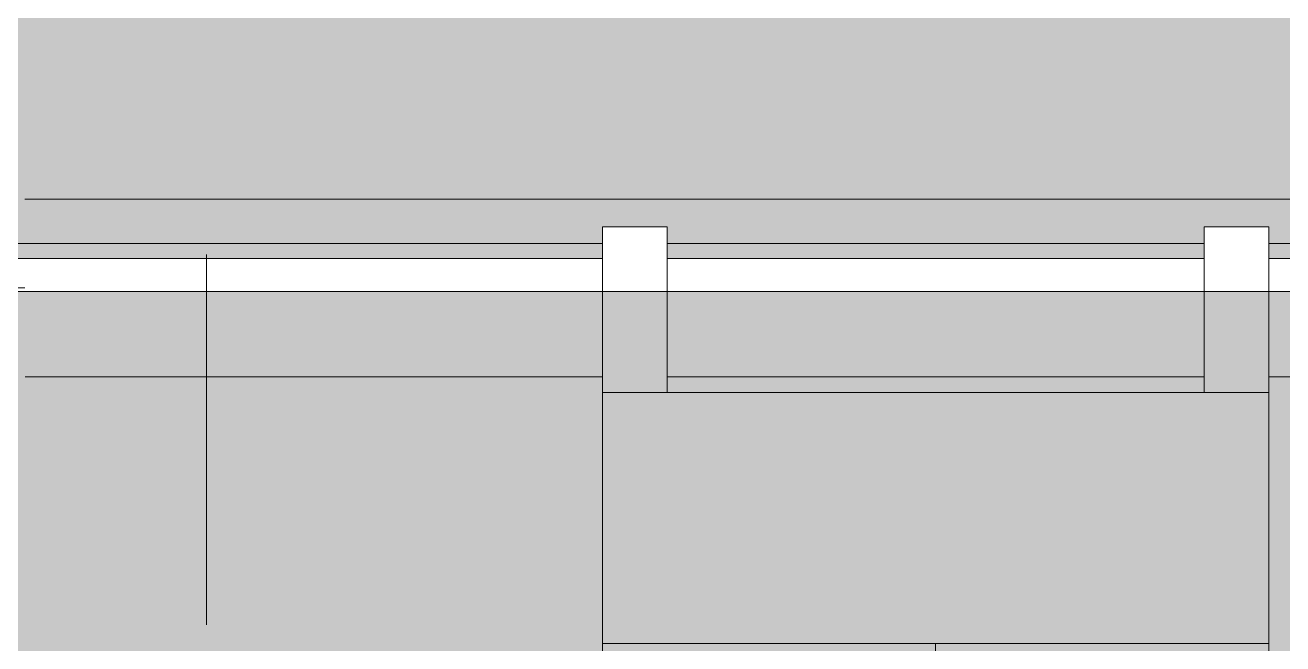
# Model space of a CAD drawing. Header units: metres. Extents: x -4 to 206, y -18 to 45.
# Drawn here: x 37.505 to 39.204, y -10.545 to -9.709 of the extents above; entities that cross this region are included whole.
import ezdxf

# ---------------------------------------------------------------- set-up
doc = ezdxf.new("R2010")
doc.units = ezdxf.units.M
doc.header["$MEASUREMENT"] = 0
for name, pattern in [('Schnittlinie', [0.006, 0.003, -0.0015, 0, -0.0015]), ('Untersicht', [0.001, 0.0005, -0.0005]), ('Wipeout_Contour', [1, 0, -1])]:
    doc.linetypes.add(name, pattern=pattern)
for name, color, linetype in [('3._DD PP STG2_4_000 Achsraster', 7, 'Continuous'), ('3._DD PP STG2_4_140 Brüstung', 7, 'Continuous'), ('3._DD PP STG2_4_210 Decke', 7, 'Continuous'), ('3._DD PP STG2_4_220 Bodenaufbau - Außen_ Gefälle', 7, 'Continuous'), ('3._DD PP STG2_4_221 Bodenaufbau - Abdichtung', 7, 'Continuous'), ('3._DD PP STG2_4_325 Dachfenster', 7, 'Continuous'), ('3._DD PP STG2_4_330 Dachaufbau', 7, 'Continuous'), ('3._DD PP STG2_4_851 Marker Schnitt', 7, 'Continuous')]:
    doc.layers.add(name, color=color, linetype=linetype)

msp = doc.modelspace()

# ---------------------------------------------------------------- linework, layer by layer
at = {"layer": '3._DD PP STG2_4_210 Decke', "color": 7, "linetype": 'Continuous', "lineweight": 13, "ltscale": 1000, "flags": 128}
msp.add_lwpolyline([(48.645, -1.4987), (45.765, -1.4987), (45.765, -3.9237), (45.635, -3.9237), (43.155, -3.9237), (43.155, -5.8737), (41.175, -5.8737), (41.175, -3.9237), (38.605, -3.9237), (38.605, -4.3437), (36.365, -4.3437), (36.365, -1.4987), (33.4844, -1.4987), (33.4954, -10.3587), (34.515, -10.3587), (34.515, -11.383), (37.335, -11.3837), (37.335, -10.0637), (42.835, -10.0637), (42.835, -9.5637), (45.685, -9.5637), (45.685, -8.8637), (48.185, -8.8637)], dxfattribs=at)
at = {"layer": '3._DD PP STG2_4_325 Dachfenster', "color": 7, "linetype": 'Continuous', "lineweight": 13, "ltscale": 1000}
msp.add_line((38.735, -12.394), (38.735, -10.322), dxfattribs=at)

# ---------------------------------------------------------------- next in the draw order: wipeouts: each hides what was drawn before it
at = {"color": 254, "linetype": 'Wipeout_Contour', "lineweight": 0, "ltscale": 165.476173}
msp.add_wipeout([(42.715, -9.9437), (37.5049, -9.9437), (37.5049, -10.1836), (42.715, -10.1836)], dxfattribs=at).dxf.layer = '3._DD PP STG2_4_140 Brüstung'

# ---------------------------------------------------------------- next in the draw order: linework, layer by layer
at = {"layer": '3._DD PP STG2_4_000 Achsraster', "color": 5, "linetype": 'Continuous', "lineweight": 0, "ltscale": 1000}
msp.add_line((31.8, -10.0037), (54.3, -10.0037), dxfattribs=at)
at = {"layer": '3._DD PP STG2_4_140 Brüstung', "color": 7, "linetype": 'Continuous', "lineweight": 18, "ltscale": 1000, "flags": 128}
msp.add_lwpolyline([(42.715, -9.9437), (37.5049, -9.9437)], dxfattribs=at)
at = {"layer": '3._DD PP STG2_4_221 Bodenaufbau - Abdichtung', "color": 171, "linetype": 'Schnittlinie', "lineweight": 13, "ltscale": 1000, "true_color": 0x6c6cff, "flags": 128}
msp.add_lwpolyline([(39.885, -10.0237), (37.22, -10.0237)], dxfattribs=at)

# ---------------------------------------------------------------- next in the draw order: wipeouts: each hides what was drawn before it
at = {"color": 254, "linetype": 'Wipeout_Contour', "lineweight": 0, "ltscale": 126.744736}
msp.add_wipeout([(43.0049, -10.1837), (37.5051, -10.1836), (43.0049, -10.1839)], dxfattribs=at).dxf.layer = '3._DD PP STG2_4_140 Brüstung'

# ---------------------------------------------------------------- next in the draw order: hatches: boundary and pattern name
at = {"layer": '3._DD PP STG2_4_220 Bodenaufbau - Außen_ Gefälle', "linetype": 'Continuous', "lineweight": 0, "true_color": 0x323232}
msp.add_hatch(color=250, dxfattribs=at).paths.add_polyline_path([(33.5244, -1.5387), (33.5354, -10.3187), (34.555, -10.3187), (34.555, -11.3437), (37.295, -11.3437), (37.295, -10.0237), (42.795, -10.0237), (42.795, -9.5237), (45.645, -9.5237), (45.645, -8.8237), (48.225, -8.8237), (48.225, -9.9837), (51.065, -9.9837), (51.065, -8.1987), (51.9934, -8.1987), (52.0151, -4.3837), (48.605, -4.3837), (48.605, -1.5387), (45.805, -1.5387), (45.805, -3.9637), (43.12, -3.9637), (43.12, -5.8237), (41.225, -5.8237), (41.225, -3.9637), (38.7509, -3.9637), (38.7509, -4.3837), (36.325, -4.3837), (36.325, -1.5387)])

# ---------------------------------------------------------------- next in the draw order: linework, layer by layer
at = {"layer": '3._DD PP STG2_4_140 Brüstung', "color": 7, "linetype": 'Continuous', "lineweight": 18, "ltscale": 1000}
msp.add_line((43.0048, -10.1836), (37.5051, -10.1836), dxfattribs=at)
at = {"layer": '3._DD PP STG2_4_140 Brüstung', "color": 7, "linetype": 'Continuous', "lineweight": 18, "ltscale": 1000, "flags": 128}
msp.add_lwpolyline([(37.5051, -10.1839), (43.0051, -10.1839)], dxfattribs=at)
at = {"layer": '3._DD PP STG2_4_220 Bodenaufbau - Außen_ Gefälle', "color": 7, "linetype": 'Continuous', "lineweight": 13, "ltscale": 1000, "flags": 128}
msp.add_lwpolyline([(48.605, -1.5387), (45.805, -1.5387), (45.805, -3.9637), (43.12, -3.9637), (43.12, -5.8237), (41.225, -5.8237), (41.225, -3.9637), (38.7509, -3.9637), (38.7509, -4.3837), (36.325, -4.3837), (36.325, -1.5387), (33.5244, -1.5387), (33.5354, -10.3187), (34.555, -10.3187), (34.555, -11.3437), (37.295, -11.3437), (37.295, -10.0237), (42.795, -10.0237), (42.795, -9.5237), (45.645, -9.5237), (45.645, -8.8237), (48.225, -8.8237)], dxfattribs=at)
at = {"layer": '3._DD PP STG2_4_851 Marker Schnitt', "color": 7, "linetype": 'Untersicht', "lineweight": 13, "ltscale": 1000}
msp.add_line((37.75, -0.0187), (37.75, -15.6487), dxfattribs=at)

# ---------------------------------------------------------------- next in the draw order: wipeouts: each hides what was drawn before it
at = {"color": 254, "linetype": 'Wipeout_Contour', "lineweight": 0, "ltscale": 160.42335}
msp.add_wipeout([(38.285, -10.5442), (39.185, -10.5442), (39.185, -10.2048), (38.285, -10.2048)], dxfattribs=at).dxf.layer = '3._DD PP STG2_4_325 Dachfenster'

# ---------------------------------------------------------------- next in the draw order: wipeouts: each hides what was drawn before it
at = {"color": 254, "linetype": 'Wipeout_Contour', "lineweight": 0, "ltscale": 158.55615}
msp.add_wipeout([(38.285, -9.9809), (38.285, -10.2048), (38.3723, -10.2048), (38.3723, -9.9809)], dxfattribs=at).dxf.layer = '3._DD PP STG2_4_325 Dachfenster'
at = {"color": 254, "linetype": 'Wipeout_Contour', "lineweight": 0, "ltscale": 161.701579}
msp.add_wipeout([(39.0977, -9.9809), (39.0977, -10.2048), (39.185, -10.2048), (39.185, -9.9809)], dxfattribs=at).dxf.layer = '3._DD PP STG2_4_325 Dachfenster'
at = {"color": 254, "linetype": 'Wipeout_Contour', "lineweight": 0, "ltscale": 562.034057}
msp.add_wipeout([(38.285, -10.5442), (38.285, -10.622), (38.3074, -10.622), (38.3074, -10.577), (38.3074, -10.5749), (38.325, -10.5749), (38.325, -10.5449), (39.145, -10.5449), (39.145, -10.5749), (39.1627, -10.5749), (39.1627, -10.577), (39.1627, -10.622), (39.185, -10.622), (39.185, -10.5442)], dxfattribs=at).dxf.layer = '3._DD PP STG2_4_325 Dachfenster'

# ---------------------------------------------------------------- next in the draw order: hatches: boundary and pattern name
at = {"layer": '3._DD PP STG2_4_330 Dachaufbau', "linetype": 'Continuous', "lineweight": 0, "true_color": 0x000000}
msp.add_hatch(color=18, dxfattribs=at).paths.add_polyline_path([(42.965, -10.0687), (37.465, -10.0687), (37.465, -11.5837), (38.2499, -11.5837), (38.2499, -10.622), (39.1919, -10.622), (39.1919, -11.5837), (40.5499, -11.5837), (40.5499, -10.622), (41.4919, -10.622), (41.4919, -11.5837), (42.965, -11.5837)])

# ---------------------------------------------------------------- next in the draw order: linework, layer by layer
at = {"layer": '3._DD PP STG2_4_325 Dachfenster', "color": 7, "linetype": 'Continuous', "lineweight": 13, "ltscale": 1000, "true_color": 0xf4f4f4, "flags": 128}
for points in [[(38.285, -9.9809), (38.3723, -9.9809)], [(38.285, -10.2048), (38.285, -9.9809)], [(38.3723, -10.2048), (38.3723, -9.9809)], [(39.0977, -9.9809), (39.185, -9.9809)], [(39.0977, -10.2048), (39.0977, -9.9809)], [(39.185, -10.2048), (39.185, -9.9809)], [(39.185, -10.2048), (38.285, -10.2048)], [(38.285, -10.2048), (38.285, -10.5442)], [(39.185, -10.5442), (39.185, -10.2048)], [(38.285, -10.5442), (39.185, -10.5442)], [(38.285, -10.5442), (38.285, -10.622)], [(39.185, -10.622), (39.185, -10.5442)]]:
    msp.add_lwpolyline(points, dxfattribs=at)
at = {"layer": '3._DD PP STG2_4_330 Dachaufbau', "color": 7, "linetype": 'Continuous', "lineweight": 18, "ltscale": 1000, "flags": 128}
msp.add_lwpolyline([(37.465, -10.0687), (42.965, -10.0687)], dxfattribs=at)

doc.saveas('drawing.dxf')
